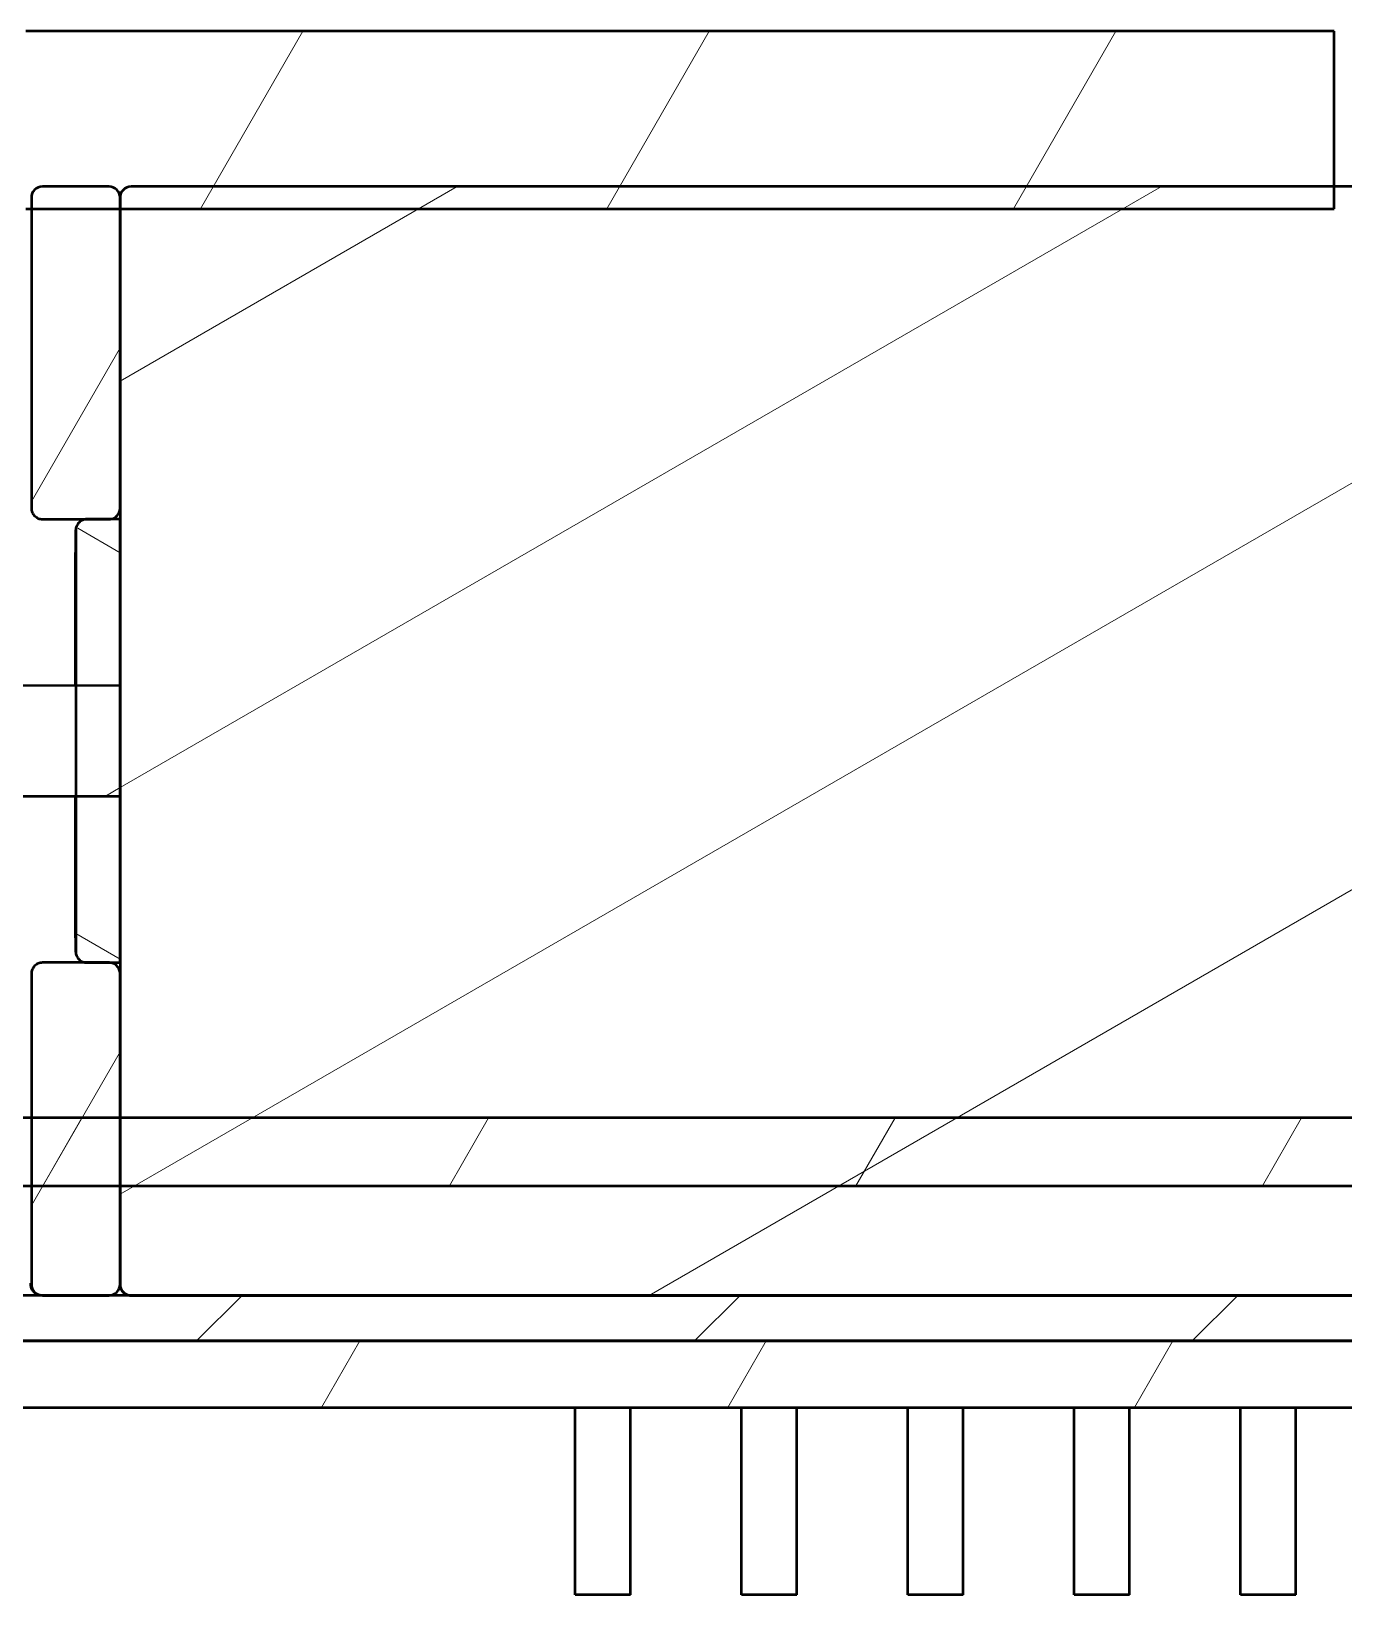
# Model space of a CAD drawing. Header units: millimetres. Extents: x 0 to 586, y -128 to 462.
# Drawn here: x 95.1 to 106.94, y 312.04 to 326.14 of the extents above; entities that cross this region are included whole.
import ezdxf

# ---------------------------------------------------------------- set-up
doc = ezdxf.new("R2010")
doc.units = ezdxf.units.MM
doc.linetypes.add('Сплошная', pattern=[0])
doc.layers.add('Viewport5ForCustomObjects_0', color=7, linetype='Continuous')
doc.layers.add('Видимый контур (ГОСТ)', color=7, linetype='Сплошная', lineweight=50)
doc.layers.add('Штриховка (ГОСТ)', color=7, linetype='Сплошная', lineweight=18)

# ---------------------------------------------------------------- blocks, each defined once
blk = doc.blocks.new('CustomObjectsInViewport5_0')
at = {"layer": 'Видимый контур (ГОСТ)', "ltscale": 1.31579}
for p, q in [((-10076.111, -10048.093), (-10087.911, -10048.093)), ((-10076.111, -10049.693), (-10076.111, -10048.093)), ((-10087.161, -10049.493), (-10087.761, -10049.493)), ((-10073.061, -10049.493), (-10086.961, -10049.493)), ((-10087.861, -10049.593), (-10087.861, -10052.393)), ((-10087.061, -10049.593), (-10087.061, -10059.393)), ((-10087.061, -10052.393), (-10087.061, -10049.593)), ((-10087.911, -10049.693), (-10076.111, -10049.693)), ((-10087.761, -10052.493), (-10087.161, -10052.493)), ((-10087.461, -10052.593), (-10087.461, -10056.392)), ((-10087.061, -10052.493), (-10087.361, -10052.493)), ((-10087.061, -10056.492), (-10087.061, -10052.493)), ((-10087.061, -10053.994), (-10089.461, -10053.995)), ((-10087.061, -10054.991), (-10087.061, -10053.994)), ((-10089.461, -10054.99), (-10087.061, -10054.991)), ((-10087.161, -10056.492), (-10087.761, -10056.492)), ((-10087.361, -10056.492), (-10087.061, -10056.492)), ((-10087.861, -10056.592), (-10087.861, -10059.393)), ((-10087.061, -10059.393), (-10087.061, -10056.592)), ((-10028, -10057.893), (-10098, -10057.893)), ((-10098, -10058.504), (-10028, -10058.504)), ((-10028, -10059.493), (-10098, -10059.493)), ((-10087.761, -10059.493), (-10087.161, -10059.493)), ((-10086.961, -10059.493), (-10073.061, -10059.493)), ((-10098, -10059.904), (-10028, -10059.904)), ((-10028, -10059.904), (-10098, -10059.904)), ((-10098, -10060.504), (-10028, -10060.504)), ((-10082.957, -10062.193), (-10082.957, -10060.504)), ((-10082.457, -10062.193), (-10082.457, -10060.504)), ((-10081.457, -10062.193), (-10081.457, -10060.504)), ((-10080.957, -10062.193), (-10080.957, -10060.504)), ((-10079.957, -10062.193), (-10079.957, -10060.504)), ((-10079.457, -10062.193), (-10079.457, -10060.504)), ((-10078.457, -10062.193), (-10078.457, -10060.504)), ((-10077.957, -10062.193), (-10077.957, -10060.504)), ((-10076.957, -10062.193), (-10076.957, -10060.504)), ((-10076.457, -10062.193), (-10076.457, -10060.504)), ((-10082.457, -10062.193), (-10082.957, -10062.193)), ((-10080.957, -10062.193), (-10081.457, -10062.193)), ((-10079.457, -10062.193), (-10079.957, -10062.193)), ((-10077.957, -10062.193), (-10078.457, -10062.193)), ((-10076.457, -10062.193), (-10076.957, -10062.193))]:
    blk.add_line(p, q, dxfattribs=at)
for centre, start, end in [((-10087.761, -10049.593), 90, 180), ((-10087.161, -10049.593), 360, 90), ((-10086.961, -10049.593), 90, 180), ((-10087.761, -10059.393), 180, 270), ((-10087.161, -10059.393), 270, 0), ((-10086.961, -10059.393), 180, 270)]:
    blk.add_arc(centre, 0.1, start, end, dxfattribs=at)
for points, knots in [([(-10087.861, -10052.393), (-10087.861, -10052.405), (-10087.858, -10052.42), (-10087.848, -10052.443), (-10087.84, -10052.455), (-10087.823, -10052.472), (-10087.81, -10052.481), (-10087.788, -10052.49), (-10087.773, -10052.493), (-10087.761, -10052.493)], [0.01481135, 0.01481135, 0.01481135, 0.01481135, 0.01851465, 0.01851465, 0.02221751, 0.02221751, 0.02592027, 0.02592027, 0.02962261, 0.02962261, 0.02962261, 0.02962261]), ([(-10087.161, -10052.493), (-10087.148, -10052.493), (-10087.134, -10052.49), (-10087.111, -10052.481), (-10087.099, -10052.472), (-10087.081, -10052.455), (-10087.073, -10052.443), (-10087.064, -10052.42), (-10087.061, -10052.405), (-10087.061, -10052.393)], [0.02962251, 0.02962251, 0.02962251, 0.02962251, 0.03332465, 0.03332465, 0.03702728, 0.03702728, 0.04073044, 0.04073044, 0.04443393, 0.04443393, 0.04443393, 0.04443393]), ([(-10087.061, -10052.397), (-10087.061, -10052.397), (-10087.061, -10052.397), (-10087.061, -10052.399), (-10087.061, -10052.404), (-10087.061, -10052.426), (-10087.061, -10052.454), (-10087.061, -10052.493)], [0.00352075, 0.00352075, 0.00352075, 0.00352075, 0.00649805, 0.00649805, 0.02203563, 0.02203563, 0.06060153, 0.06060153, 0.06060153, 0.06060153]), ([(-10087.463, -10053.994), (-10087.463, -10053.833), (-10087.463, -10053.676), (-10087.462, -10053.358), (-10087.462, -10053.198), (-10087.462, -10052.931), (-10087.462, -10052.821), (-10087.461, -10052.664), (-10087.461, -10052.615), (-10087.461, -10052.594), (-10087.461, -10052.593), (-10087.461, -10052.588)], [0.343162, 0.343162, 0.343162, 0.343162, 0.3932681, 0.3932681, 0.453818, 0.453818, 0.5143748, 0.5143748, 0.5749583, 0.5749583, 0.5858605, 0.5858605, 0.5858605, 0.5858605]), ([(-10087.361, -10052.493), (-10087.373, -10052.493), (-10087.388, -10052.496), (-10087.41, -10052.505), (-10087.423, -10052.514), (-10087.44, -10052.531), (-10087.448, -10052.543), (-10087.458, -10052.566), (-10087.461, -10052.581), (-10087.461, -10052.593)], [0, 0, 0, 0, 0.00370212, 0.00370212, 0.00740474, 0.00740474, 0.01110796, 0.01110796, 0.01481167, 0.01481167, 0.01481167, 0.01481167]), ([(-10087.461, -10056.397), (-10087.461, -10056.393), (-10087.461, -10056.392), (-10087.461, -10056.384), (-10087.461, -10056.375), (-10087.461, -10056.327), (-10087.462, -10056.258), (-10087.462, -10056.064), (-10087.462, -10055.936), (-10087.462, -10055.64), (-10087.463, -10055.468), (-10087.463, -10055.19), (-10087.463, -10055.091), (-10087.463, -10054.991)], [0, 0, 0, 0, 0.0093183, 0.0093183, 0.029356, 0.029356, 0.0901776, 0.0901776, 0.1510521, 0.1510521, 0.2116175, 0.2116175, 0.24278, 0.24278, 0.24278, 0.24278]), ([(-10087.461, -10056.392), (-10087.461, -10056.404), (-10087.458, -10056.419), (-10087.448, -10056.442), (-10087.44, -10056.454), (-10087.423, -10056.471), (-10087.41, -10056.48), (-10087.388, -10056.489), (-10087.373, -10056.492), (-10087.361, -10056.492)], [-0.01481167, -0.01481167, -0.01481167, -0.01481167, -0.01110796, -0.01110796, -0.00740474, -0.00740474, -0.00370212, -0.00370212, 0, 0, 0, 0]), ([(-10087.761, -10056.492), (-10087.773, -10056.492), (-10087.788, -10056.495), (-10087.81, -10056.504), (-10087.823, -10056.513), (-10087.84, -10056.53), (-10087.848, -10056.542), (-10087.858, -10056.565), (-10087.861, -10056.58), (-10087.861, -10056.592)], [0.02962259, 0.02962259, 0.02962259, 0.02962259, 0.03332493, 0.03332493, 0.03702769, 0.03702769, 0.04073055, 0.04073055, 0.04443386, 0.04443386, 0.04443386, 0.04443386]), ([(-10087.061, -10056.592), (-10087.061, -10056.58), (-10087.064, -10056.565), (-10087.073, -10056.542), (-10087.081, -10056.53), (-10087.099, -10056.513), (-10087.111, -10056.504), (-10087.134, -10056.495), (-10087.148, -10056.492), (-10087.161, -10056.492)], [0.01481107, 0.01481107, 0.01481107, 0.01481107, 0.01851456, 0.01851456, 0.02221772, 0.02221772, 0.02592035, 0.02592035, 0.02962249, 0.02962249, 0.02962249, 0.02962249]), ([(-10087.061, -10056.492), (-10087.061, -10056.508), (-10087.061, -10056.523), (-10087.061, -10056.566), (-10087.061, -10056.588), (-10087.061, -10056.588)], [0.5878197, 0.5878197, 0.5878197, 0.5878197, 0.60373398, 0.60373398, 0.64482953, 0.64482953, 0.64482953, 0.64482953]), ([(-10087.767, -10059.493), (-10087.778, -10059.493), (-10087.789, -10059.491), (-10087.809, -10059.484), (-10087.819, -10059.479), (-10087.836, -10059.466), (-10087.843, -10059.458), (-10087.855, -10059.441), (-10087.86, -10059.431), (-10087.864, -10059.416), (-10087.865, -10059.41), (-10087.866, -10059.404), (-10087.866, -10059.403), (-10087.867, -10059.401), (-10087.867, -10059.4), (-10087.867, -10059.398), (-10087.867, -10059.398), (-10087.867, -10059.397), (-10087.867, -10059.396), (-10087.867, -10059.395), (-10087.867, -10059.395), (-10087.867, -10059.394), (-10087.867, -10059.393), (-10087.867, -10059.391), (-10087.867, -10059.389), (-10087.867, -10059.385), (-10087.867, -10059.384), (-10087.867, -10059.382)], [0, 0, 0, 0, 0.00324856, 0.00324856, 0.00643276, 0.00643276, 0.00961925, 0.00961925, 0.01280514, 0.01280514, 0.01435757, 0.01435757, 0.01477342, 0.01477342, 0.01506066, 0.01506066, 0.01540655, 0.01540655, 0.0157492, 0.0157492, 0.01633176, 0.01633176, 0.01775843, 0.01775843, 0.02203661, 0.02203661, 0.0238336, 0.0238336, 0.0238336, 0.0238336]), ([(-10087.063, -10059.412), (-10087.062, -10059.413), (-10087.062, -10059.414), (-10087.06, -10059.421), (-10087.058, -10059.428), (-10087.05, -10059.446), (-10087.042, -10059.457), (-10087.023, -10059.474), (-10087.013, -10059.481), (-10086.989, -10059.49), (-10086.977, -10059.493), (-10086.964, -10059.493)], [-0.01409542, -0.01409542, -0.01409542, -0.01409542, -0.01376202, -0.01376202, -0.01158938, -0.01158938, -0.00758333, -0.00758333, -0.00375006, -0.00375006, 0, 0, 0, 0])]:
    blk.add_open_spline(points, degree=3, knots=knots, dxfattribs=at)
at = {"layer": 'Штриховка (ГОСТ)', "linetype": 'Сплошная', "ltscale": 0.473684}
for p, q in [((-10086.336, -10049.693), (-10085.413, -10048.093)), ((-10082.67, -10049.693), (-10081.747, -10048.093)), ((-10079.004, -10049.693), (-10078.08, -10048.093)), ((-10087.061, -10054.914), (-10077.67, -10049.493)), ((-10087.061, -10051.248), (-10084.02, -10049.493)), ((-10087.061, -10058.58), (-10073.061, -10050.497)), ((-10087.861, -10052.333), (-10087.061, -10050.947)), ((-10087.061, -10052.795), (-10087.442, -10052.574)), ((-10082.291, -10059.493), (-10073.061, -10054.164)), ((-10087.193, -10054.991), (-10087.061, -10054.914)), ((-10087.061, -10056.461), (-10087.461, -10056.23)), ((-10087.861, -10058.683), (-10087.061, -10057.297)), ((-10087.758, -10058.504), (-10087.405, -10057.893)), ((-10084.091, -10058.504), (-10083.739, -10057.893)), ((-10080.425, -10058.504), (-10080.072, -10057.893)), ((-10076.759, -10058.504), (-10076.406, -10057.893)), ((-10086.371, -10059.904), (-10085.96, -10059.493)), ((-10081.881, -10059.904), (-10081.47, -10059.493)), ((-10077.391, -10059.904), (-10076.98, -10059.493)), ((-10085.246, -10060.504), (-10084.9, -10059.904)), ((-10081.58, -10060.504), (-10081.234, -10059.904)), ((-10077.914, -10060.504), (-10077.567, -10059.904))]:
    blk.add_line(p, q, dxfattribs=at)

msp = doc.modelspace()

# ---------------------------------------------------------------- block references
at = {"layer": 'Viewport5ForCustomObjects_0'}
msp.add_blockref('CustomObjectsInViewport5_0', (10182.966, 10374.229), dxfattribs=at)

doc.saveas('drawing.dxf')
